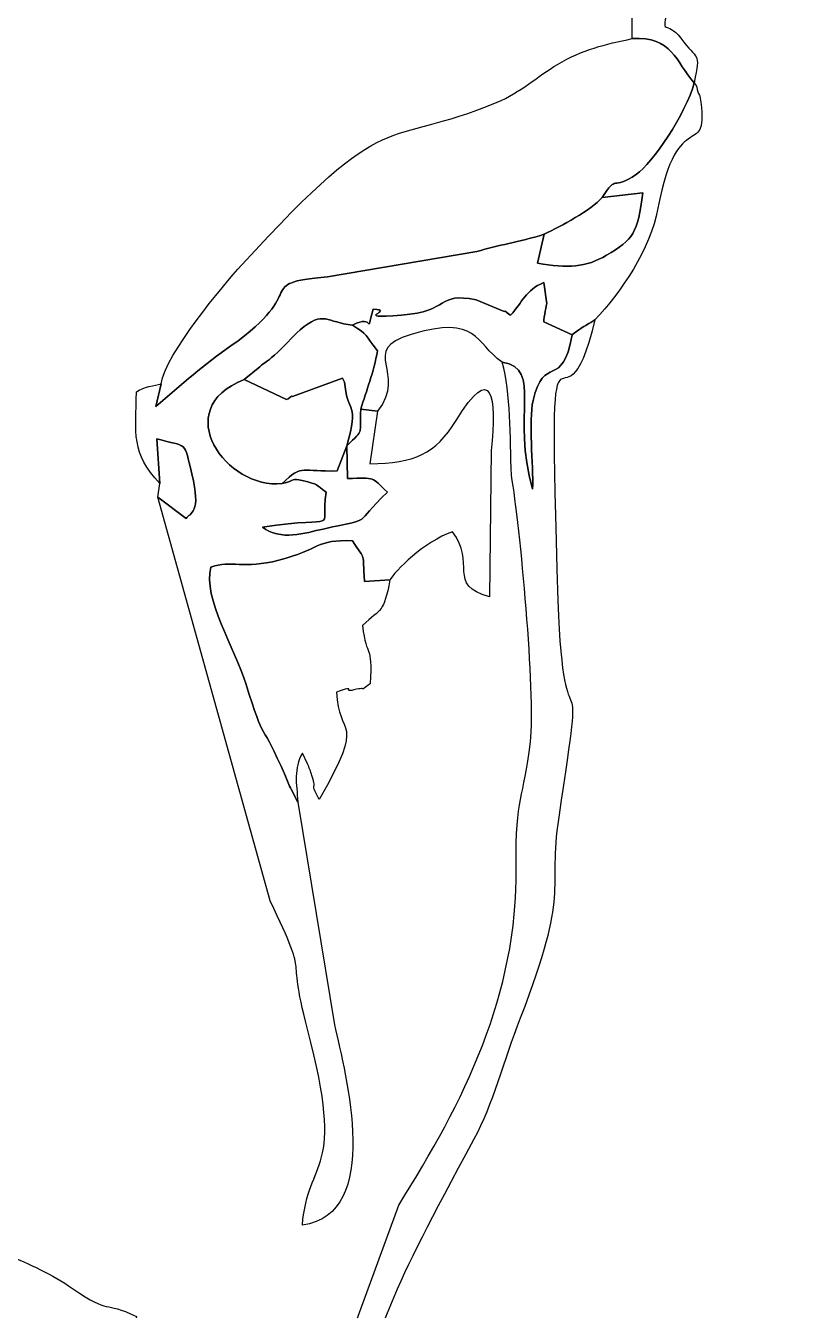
# Model space of a CAD drawing. Header units: millimetres. Extents: x -96.4 to -32.6, y 54.4 to 144.6.
# Drawn here: x -46.85 to -35, y 86.07 to 105.37 of the extents above; entities that cross this region are included whole.
import ezdxf

# ---------------------------------------------------------------- set-up
doc = ezdxf.new("R2010")
doc.units = ezdxf.units.MM
doc.header["$MEASUREMENT"] = 0
doc.layers.add('layer 1', color=7, linetype='Continuous')

msp = doc.modelspace()

# ---------------------------------------------------------------- linework, layer by layer
at = {"layer": 'layer 1', "color": 253}
for points, knots in [([(-39.5326, 116.4737), (-39.1927, 114.7849), (-38.6246, 112.9709), (-38.3722, 111.1067), (-38.3722, 111.1067), (-37.9758, 108.1794), (-37.7051, 108.8692), (-37.7415, 105.1718), (-37.7415, 105.1718), (-37.1375, 105.2119), (-37.0886, 104.8217), (-36.8094, 104.5094), (-36.8094, 104.5094), (-36.7093, 104.9928), (-36.7605, 104.8369), (-37.0095, 105.1766), (-37.0095, 105.1766), (-37.2301, 105.4776), (-37.3238, 105.1677), (-37.193, 105.6474), (-37.193, 105.6474), (-37.721, 105.7469), (-37.4064, 105.5199), (-37.6919, 105.8618), (-37.6919, 105.8618), (-37.309, 106.9199), (-37.4951, 105.8814), (-37.0194, 106.4863), (-37.0194, 106.4863), (-37.0194, 106.4863), (-37.3256, 106.3037), (-37.3256, 106.3037), (-37.3256, 106.3037), (-37.267, 107.2637), (-37.6889, 108.9989), (-37.5539, 109.4789), (-37.5539, 109.4789), (-37.1519, 109.2267), (-37.5102, 109.5272), (-37.2831, 109.156), (-37.2831, 109.156), (-37.0271, 108.7376), (-37.2726, 108.8552), (-36.9287, 108.7038), (-36.9287, 108.7038), (-36.9349, 109.2159), (-37.0831, 109.4447), (-36.8516, 109.9013), (-36.8516, 109.9013), (-36.6271, 110.3442), (-36.7277, 109.7219), (-36.4182, 110.9028), (-36.4182, 110.9028), (-37.7817, 110.7613), (-37.3969, 110.5371), (-38.0676, 110.4095), (-38.0676, 110.4095), (-38.2934, 110.9038), (-38.2416, 110.9972), (-38.1222, 111.5535), (-38.1222, 111.5535), (-38.0876, 111.2136), (-37.9443, 111.1373), (-37.7865, 110.9832), (-37.7865, 110.9832), (-37.7865, 110.9832), (-37.4658, 111.335), (-37.4658, 111.335), (-37.4658, 111.335), (-37.4658, 111.335), (-37.8019, 111.275), (-37.8019, 111.275), (-37.8019, 111.275), (-37.8183, 111.3065), (-37.8621, 111.3044), (-37.8937, 111.3154), (-37.8937, 111.3154), (-37.972, 111.8703), (-38.1861, 112.3286), (-38.1289, 112.7402), (-38.1289, 112.7402), (-38.5864, 112.6749), (-38.5142, 112.4728), (-38.6444, 112.957), (-38.6444, 112.957), (-38.8397, 113.6829), (-38.3812, 113.4939), (-38.3401, 113.5235), (-38.3401, 113.5235), (-38.3401, 113.5235), (-38.9631, 116.4903), (-38.9631, 116.4903), (-38.9631, 116.4903), (-38.4852, 116.3983), (-38.8383, 116.4882), (-38.5886, 116.3426), (-38.5886, 116.3426), (-38.5886, 116.3426), (-38.2631, 116.0903), (-38.2631, 116.0903), (-38.2631, 116.0903), (-38.0516, 116.1843), (-38.416, 116.2537), (-37.9426, 116.1158), (-37.9426, 116.1158), (-37.9165, 116.067), (-37.8535, 115.9313), (-37.8173, 115.8911), (-37.8173, 115.8911), (-37.5941, 115.6431), (-37.7986, 115.7957), (-37.4471, 115.6156), (-37.4471, 115.6156), (-37.387, 116.1415), (-37.5612, 115.8005), (-37.3174, 116.0578), (-37.3174, 116.0578), (-36.2365, 115.3942), (-36.1088, 113.9884), (-37.2592, 113.455), (-37.2592, 113.455), (-37.2592, 113.455), (-37.1944, 114.9833), (-37.1944, 114.9833), (-37.1944, 114.9833), (-37.2391, 115.2345), (-37.2217, 115.1529), (-37.3521, 115.2725), (-37.3521, 115.2725), (-37.3786, 114.8488), (-37.4572, 114.4234), (-37.4311, 113.9835), (-37.4311, 113.9835), (-37.3879, 113.2561), (-37.1859, 113.4574), (-37.3168, 113.0413), (-37.3168, 113.0413), (-37.3168, 113.0413), (-36.6922, 113.3658), (-36.6922, 113.3658), (-36.6922, 113.3658), (-36.5062, 113.2386), (-36.5258, 113.6885), (-36.5547, 112.9898), (-36.5547, 112.9898), (-36.0068, 113.5083), (-36.2819, 113.4878), (-36.1208, 114.2222), (-36.1208, 114.2222), (-36.1063, 114.2882), (-35.9922, 114.7236), (-35.9446, 114.813), (-35.9446, 114.813), (-35.7239, 115.2273), (-35.5953, 115.011), (-35.5601, 115.1032), (-35.5601, 115.1032), (-35.542, 115.1505), (-35.481, 115.1221), (-35.4424, 115.1142), (-35.4424, 115.1142), (-35.2778, 114.5285), (-35.3071, 115.0007), (-35.4791, 114.4191), (-35.4791, 114.4191), (-35.0045, 115.0164), (-35.397, 115.1037), (-35.5764, 115.578), (-35.5764, 115.578), (-35.7617, 116.0681), (-35.618, 116.36), (-35.9436, 116.8384), (-35.9436, 116.8384), (-36.2106, 117.2307), (-36.744, 117.434), (-36.5825, 116.8677), (-36.5825, 116.8677), (-36.4441, 116.3825), (-36.1655, 116.4359), (-36.1677, 115.5957), (-36.1677, 115.5957), (-37.0066, 116.3374), (-36.5271, 116.5726), (-37.7458, 116.4238), (-37.7458, 116.4238), (-38.4591, 116.3367), (-38.651, 116.9791), (-39.2746, 117.3399), (-39.2746, 117.3399), (-39.0863, 116.9884), (-38.9891, 117.1453), (-39.1388, 116.751), (-39.1388, 116.751), (-39.3327, 116.2399), (-39.0672, 116.5732), (-39.5326, 116.4737)], [0, 0, 0, 0, 0.02, 0.02, 0.02, 0.02, 0.04, 0.04, 0.04, 0.04, 0.06, 0.06, 0.06, 0.06, 0.08, 0.08, 0.08, 0.08, 0.1, 0.1, 0.1, 0.1, 0.12, 0.12, 0.12, 0.12, 0.14, 0.14, 0.14, 0.14, 0.16, 0.16, 0.16, 0.16, 0.18, 0.18, 0.18, 0.18, 0.2, 0.2, 0.2, 0.2, 0.22, 0.22, 0.22, 0.22, 0.24, 0.24, 0.24, 0.24, 0.26, 0.26, 0.26, 0.26, 0.28, 0.28, 0.28, 0.28, 0.3, 0.3, 0.3, 0.3, 0.32, 0.32, 0.32, 0.32, 0.34, 0.34, 0.34, 0.34, 0.36, 0.36, 0.36, 0.36, 0.38, 0.38, 0.38, 0.38, 0.4, 0.4, 0.4, 0.4, 0.42, 0.42, 0.42, 0.42, 0.44, 0.44, 0.44, 0.44, 0.46, 0.46, 0.46, 0.46, 0.48, 0.48, 0.48, 0.48, 0.5, 0.5, 0.5, 0.5, 0.52, 0.52, 0.52, 0.52, 0.54, 0.54, 0.54, 0.54, 0.56, 0.56, 0.56, 0.56, 0.58, 0.58, 0.58, 0.58, 0.6, 0.6, 0.6, 0.6, 0.62, 0.62, 0.62, 0.62, 0.64, 0.64, 0.64, 0.64, 0.66, 0.66, 0.66, 0.66, 0.68, 0.68, 0.68, 0.68, 0.7, 0.7, 0.7, 0.7, 0.72, 0.72, 0.72, 0.72, 0.74, 0.74, 0.74, 0.74, 0.76, 0.76, 0.76, 0.76, 0.78, 0.78, 0.78, 0.78, 0.8, 0.8, 0.8, 0.8, 0.82, 0.82, 0.82, 0.82, 0.84, 0.84, 0.84, 0.84, 0.86, 0.86, 0.86, 0.86, 0.88, 0.88, 0.88, 0.88, 0.9, 0.9, 0.9, 0.9, 0.92, 0.92, 0.92, 0.92, 0.94, 0.94, 0.94, 0.94, 0.96, 0.96, 0.96, 0.96, 1, 1, 1, 1]), ([(-38.6426, 100.7253), (-38.7871, 99.8835), (-39.0731, 100.4483), (-39.231, 99.7363), (-39.231, 99.7363), (-39.3005, 99.423), (-39.2254, 98.7762), (-39.2372, 98.4069), (-39.2372, 98.4069), (-39.5653, 99.5212), (-39.0779, 100.2045), (-39.6947, 100.313), (-39.6947, 100.313), (-39.5595, 99.8421), (-39.5798, 99.2019), (-39.5543, 98.6099), (-39.5543, 98.6099), (-39.4279, 97.8718), (-39.1889, 95.345), (-39.2713, 94.6092), (-39.2713, 94.6092), (-39.3701, 93.7267), (-39.4991, 93.8135), (-39.4849, 92.7355), (-39.4849, 92.7355), (-39.4593, 90.7958), (-40.2751, 89.2091), (-41.246, 87.6552), (-41.246, 87.6552), (-41.246, 87.6552), (-43.0215, 82.8199), (-43.0215, 82.8199), (-43.0215, 82.8199), (-43.1667, 82.222), (-43.2717, 81.6748), (-43.4988, 81.0131), (-43.4988, 81.0131), (-43.9274, 79.7642), (-44.0398, 79.6724), (-44.5369, 78.6909), (-44.5369, 78.6909), (-45.9611, 75.8792), (-45.3392, 76.4354), (-45.5721, 75.2512), (-45.5721, 75.2512), (-45.5721, 75.2512), (-46.6293, 70.9739), (-46.6293, 70.9739), (-46.6293, 70.9739), (-46.6391, 70.9434), (-46.7069, 70.7909), (-46.7229, 70.7524), (-46.7229, 70.7524), (-46.7229, 70.7524), (-46.4992, 70.772), (-46.4992, 70.772), (-46.4992, 70.772), (-46.4992, 70.772), (-46.6949, 70.238), (-46.6949, 70.238), (-46.6949, 70.238), (-46.0288, 70.6405), (-46.1259, 71.1717), (-45.8394, 72.0319), (-45.8394, 72.0319), (-45.1105, 74.221), (-45.3499, 74.642), (-45.0561, 76.214), (-45.0561, 76.214), (-44.7551, 77.8237), (-43.2412, 79.8554), (-42.8444, 81.5161), (-42.8444, 81.5161), (-42.6593, 82.2905), (-42.565, 82.7979), (-42.3262, 83.4846), (-42.3262, 83.4846), (-41.3809, 86.2023), (-41.4656, 86.1553), (-40.1184, 88.6462), (-40.1184, 88.6462), (-39.8383, 89.1639), (-39.6767, 89.8137), (-39.4251, 90.4606), (-39.4251, 90.4606), (-38.6606, 92.4262), (-39.0193, 92.321), (-38.8451, 93.4793), (-38.8451, 93.4793), (-38.4136, 96.3485), (-38.7713, 94.1582), (-38.856, 96.7322), (-38.856, 96.7322), (-39.0307, 102.0478), (-38.8107, 98.8097), (-38.301, 100.9471), (-38.301, 100.9471), (-38.3388, 100.9232), (-38.3875, 100.8967), (-38.4161, 100.8788), (-38.4161, 100.8788), (-38.4408, 100.8633), (-38.4905, 100.8332), (-38.5142, 100.8181), (-38.5142, 100.8181), (-38.54, 100.8019), (-38.6112, 100.7526), (-38.6426, 100.7253)], [0, 0, 0, 0, 0.0357143, 0.0357143, 0.0357143, 0.0357143, 0.0714286, 0.0714286, 0.0714286, 0.0714286, 0.1071429, 0.1071429, 0.1071429, 0.1071429, 0.1428571, 0.1428571, 0.1428571, 0.1428571, 0.1785714, 0.1785714, 0.1785714, 0.1785714, 0.2142857, 0.2142857, 0.2142857, 0.2142857, 0.25, 0.25, 0.25, 0.25, 0.2857143, 0.2857143, 0.2857143, 0.2857143, 0.3214286, 0.3214286, 0.3214286, 0.3214286, 0.3571429, 0.3571429, 0.3571429, 0.3571429, 0.3928571, 0.3928571, 0.3928571, 0.3928571, 0.4285714, 0.4285714, 0.4285714, 0.4285714, 0.4642857, 0.4642857, 0.4642857, 0.4642857, 0.5, 0.5, 0.5, 0.5, 0.5357143, 0.5357143, 0.5357143, 0.5357143, 0.5714286, 0.5714286, 0.5714286, 0.5714286, 0.6071429, 0.6071429, 0.6071429, 0.6071429, 0.6428571, 0.6428571, 0.6428571, 0.6428571, 0.6785714, 0.6785714, 0.6785714, 0.6785714, 0.7142857, 0.7142857, 0.7142857, 0.7142857, 0.75, 0.75, 0.75, 0.75, 0.7857143, 0.7857143, 0.7857143, 0.7857143, 0.8214286, 0.8214286, 0.8214286, 0.8214286, 0.8571429, 0.8571429, 0.8571429, 0.8571429, 0.8928571, 0.8928571, 0.8928571, 0.8928571, 0.9285714, 0.9285714, 0.9285714, 0.9285714, 1, 1, 1, 1])]:
    msp.add_open_spline(points, degree=3, knots=knots, dxfattribs=at)
at = {"layer": 'layer 1'}
for points, knots in [([(-44.8205, 99.9877), (-44.8205, 99.9877), (-44.9006, 99.6456), (-44.9006, 99.6456), (-44.9006, 99.6456), (-44.5196, 99.9719), (-44.1548, 100.2894), (-43.7715, 100.5577), (-43.7715, 100.5577), (-42.5597, 101.4061), (-43.4589, 101.4861), (-42.3192, 101.596), (-42.3192, 101.596), (-42.3192, 101.596), (-40.0729, 101.9734), (-40.0729, 101.9734), (-40.0729, 101.9734), (-39.7518, 102.0754), (-39.4514, 102.1093), (-39.0626, 102.2349), (-39.0626, 102.2349), (-38.8129, 102.3573), (-38.3586, 102.5907), (-38.192, 102.7861), (-38.192, 102.7861), (-37.9653, 103.144), (-38.0526, 102.879), (-37.6782, 103.1347), (-37.6782, 103.1347), (-37.4435, 103.2952), (-36.9295, 104.0424), (-36.8094, 104.5094), (-36.8094, 104.5094), (-37.0886, 104.8217), (-37.1375, 105.2119), (-37.7415, 105.1718), (-37.7415, 105.1718), (-38.1508, 105.0843), (-38.4817, 105.0112), (-38.8624, 104.7848), (-38.8624, 104.7848), (-39.1623, 104.6065), (-39.4259, 104.3603), (-39.7715, 104.2165), (-39.7715, 104.2165), (-41.5067, 103.4946), (-41.3435, 104.2479), (-43.6073, 101.7725), (-43.6073, 101.7725), (-43.8848, 101.469), (-44.7515, 100.4345), (-44.8205, 99.9877)], [0, 0, 0, 0, 0.0714286, 0.0714286, 0.0714286, 0.0714286, 0.1428571, 0.1428571, 0.1428571, 0.1428571, 0.2142857, 0.2142857, 0.2142857, 0.2142857, 0.2857143, 0.2857143, 0.2857143, 0.2857143, 0.3571429, 0.3571429, 0.3571429, 0.3571429, 0.4285714, 0.4285714, 0.4285714, 0.4285714, 0.5, 0.5, 0.5, 0.5, 0.5714286, 0.5714286, 0.5714286, 0.5714286, 0.6428571, 0.6428571, 0.6428571, 0.6428571, 0.7142857, 0.7142857, 0.7142857, 0.7142857, 0.7857143, 0.7857143, 0.7857143, 0.7857143, 0.8571429, 0.8571429, 0.8571429, 0.8571429, 1, 1, 1, 1]), ([(-42.9998, 98.4906), (-42.6893, 98.7973), (-42.7017, 98.6578), (-42.173, 98.6808), (-42.173, 98.6808), (-42.173, 98.6808), (-42.0307, 99.0566), (-42.0307, 99.0566), (-42.0307, 99.0566), (-41.8398, 99.7115), (-42.0216, 99.5525), (-42.0594, 99.9792), (-42.0594, 99.9792), (-42.0638, 100.0287), (-42.0825, 100.042), (-42.0933, 100.0736), (-42.0933, 100.0736), (-42.0933, 100.0736), (-42.8426, 99.7962), (-42.8426, 99.7962), (-42.8426, 99.7962), (-42.8609, 99.8251), (-42.9081, 99.7511), (-42.9346, 99.7529), (-42.9346, 99.7529), (-42.9346, 99.7529), (-43.571, 100.0512), (-43.571, 100.0512), (-43.571, 100.0512), (-44.7102, 99.6088), (-43.8332, 98.3959), (-42.9998, 98.4906)], [0, 0, 0, 0, 0.1111111, 0.1111111, 0.1111111, 0.1111111, 0.2222222, 0.2222222, 0.2222222, 0.2222222, 0.3333333, 0.3333333, 0.3333333, 0.3333333, 0.4444444, 0.4444444, 0.4444444, 0.4444444, 0.5555556, 0.5555556, 0.5555556, 0.5555556, 0.6666667, 0.6666667, 0.6666667, 0.6666667, 0.7777778, 0.7777778, 0.7777778, 0.7777778, 1, 1, 1, 1]), ([(-44.8405, 98.4894), (-44.8405, 98.4894), (-44.8688, 98.2837), (-44.8688, 98.2837), (-44.8688, 98.2837), (-44.8688, 98.2837), (-44.4448, 97.966), (-44.4448, 97.966), (-44.4448, 97.966), (-44.3804, 98.0503), (-44.2117, 98.0412), (-44.3571, 98.6382), (-44.3571, 98.6382), (-44.4791, 99.1387), (-44.4139, 99.0322), (-44.8851, 99.1627), (-44.8851, 99.1627), (-44.8851, 99.1627), (-44.8405, 98.4894), (-44.8405, 98.4894)], [0, 0, 0, 0, 0.1666667, 0.1666667, 0.1666667, 0.1666667, 0.3333333, 0.3333333, 0.3333333, 0.3333333, 0.5, 0.5, 0.5, 0.5, 0.6666667, 0.6666667, 0.6666667, 0.6666667, 1, 1, 1, 1])]:
    msp.add_open_spline(points, degree=3, knots=knots, dxfattribs=at)
at = {"layer": 'layer 1', "color": 8}
for points, knots in [([(-38.192, 102.7861), (-38.192, 102.7861), (-37.5836, 102.8575), (-37.5836, 102.8575), (-37.5836, 102.8575), (-37.6537, 102.2437), (-37.7293, 102.1571), (-38.1269, 101.9186), (-38.1269, 101.9186), (-38.433, 101.7349), (-38.7143, 101.7187), (-39.1627, 101.8012), (-39.1627, 101.8012), (-39.1627, 101.8012), (-39.0626, 102.2349), (-39.0626, 102.2349), (-39.0626, 102.2349), (-39.4514, 102.1093), (-39.7518, 102.0754), (-40.0729, 101.9734), (-40.0729, 101.9734), (-40.0729, 101.9734), (-42.3192, 101.596), (-42.3192, 101.596), (-42.3192, 101.596), (-43.4589, 101.4861), (-42.5597, 101.4061), (-43.7715, 100.5577), (-43.7715, 100.5577), (-44.1548, 100.2894), (-44.5196, 99.9719), (-44.9006, 99.6456), (-44.9006, 99.6456), (-44.9006, 99.6456), (-44.8205, 99.9877), (-44.8205, 99.9877), (-44.8205, 99.9877), (-44.9058, 99.9596), (-45.0974, 99.9432), (-45.1887, 99.8669), (-45.1887, 99.8669), (-45.2055, 99.2379), (-45.2668, 98.9501), (-44.8405, 98.4894), (-44.8405, 98.4894), (-44.8405, 98.4894), (-44.8851, 99.1627), (-44.8851, 99.1627), (-44.8851, 99.1627), (-44.4139, 99.0322), (-44.4791, 99.1387), (-44.3571, 98.6382), (-44.3571, 98.6382), (-44.2117, 98.0412), (-44.3804, 98.0503), (-44.4448, 97.966), (-44.4448, 97.966), (-44.4448, 97.966), (-44.8688, 98.2837), (-44.8688, 98.2837), (-44.8688, 98.2837), (-44.8688, 98.2837), (-43.1822, 92.2229), (-43.1822, 92.2229), (-43.1822, 92.2229), (-42.554, 90.9136), (-42.9656, 91.6088), (-42.6191, 90.2982), (-42.6191, 90.2982), (-42.0312, 88.0743), (-42.6189, 88.3795), (-42.696, 87.3538), (-42.696, 87.3538), (-41.4893, 87.5129), (-42.0454, 89.6099), (-42.2135, 90.3631), (-42.2135, 90.3631), (-42.2135, 90.3631), (-42.7643, 93.7055), (-42.7643, 93.7055), (-42.7643, 93.7055), (-42.7643, 93.7055), (-42.8664, 93.8995), (-42.8664, 93.8995), (-42.8664, 93.8995), (-42.8801, 93.929), (-42.8973, 93.9649), (-42.9118, 93.9974), (-42.9118, 93.9974), (-42.926, 94.0291), (-42.9381, 94.0626), (-42.9521, 94.0951), (-42.9521, 94.0951), (-43.3273, 94.9692), (-43.2546, 94.537), (-43.5462, 95.486), (-43.5462, 95.486), (-43.7092, 96.0164), (-44.1987, 96.7667), (-44.0703, 97.2345), (-44.0703, 97.2345), (-43.7658, 97.3458), (-43.5853, 97.2009), (-43.049, 97.3389), (-43.049, 97.3389), (-42.4411, 97.4954), (-42.4888, 97.6551), (-41.9439, 97.631), (-41.9439, 97.631), (-41.732, 97.3046), (-41.7989, 97.4906), (-41.7629, 97.0211), (-41.7629, 97.0211), (-41.7629, 97.0211), (-41.3825, 97.0421), (-41.3825, 97.0421), (-41.3825, 97.0421), (-41.313, 97.173), (-40.8582, 97.6206), (-40.4434, 97.766), (-40.4434, 97.766), (-40.0723, 97.298), (-40.5375, 96.9657), (-39.8844, 96.7877), (-39.8844, 96.7877), (-39.8844, 96.7877), (-39.8589, 98.9851), (-39.8589, 98.9851), (-39.8589, 98.9851), (-39.7793, 99.8006), (-39.8413, 100.3278), (-40.3852, 99.4384), (-40.3852, 99.4384), (-40.6973, 98.928), (-41.0168, 98.7965), (-41.6814, 98.7856), (-41.6814, 98.7856), (-41.6814, 98.7856), (-41.5658, 99.5748), (-41.5658, 99.5748), (-41.5658, 99.5748), (-41.5658, 99.5748), (-41.8183, 99.609), (-41.8183, 99.609), (-41.8183, 99.609), (-41.8482, 99.1917), (-41.7494, 99.3313), (-42.0307, 99.0566), (-42.0307, 99.0566), (-42.0307, 99.0566), (-42.0192, 98.5668), (-42.0192, 98.5668), (-42.0192, 98.5668), (-41.5775, 98.5717), (-41.6769, 98.6013), (-41.4176, 98.3593), (-41.4176, 98.3593), (-41.9686, 97.8416), (-41.5778, 97.9888), (-42.3829, 97.8074), (-42.3829, 97.8074), (-42.6485, 97.7475), (-43.0347, 97.6218), (-43.2965, 97.8361), (-43.2965, 97.8361), (-42.0771, 98.021), (-42.4416, 97.7212), (-42.3393, 98.3593), (-42.3393, 98.3593), (-42.5066, 98.4857), (-42.4367, 98.4681), (-42.6994, 98.5356), (-42.6994, 98.5356), (-42.8622, 98.5774), (-42.7969, 98.5339), (-42.9998, 98.4906), (-42.9998, 98.4906), (-43.8332, 98.3959), (-44.7102, 99.6088), (-43.571, 100.0512), (-43.571, 100.0512), (-43.571, 100.0512), (-43.3381, 100.245), (-43.3381, 100.245), (-43.3381, 100.245), (-43.2511, 100.3152), (-43.2432, 100.3092), (-43.1179, 100.4171), (-43.1179, 100.4171), (-42.9611, 100.552), (-42.8621, 100.6832), (-42.7306, 100.7975), (-42.7306, 100.7975), (-42.3805, 101.102), (-42.3309, 100.9078), (-41.9433, 100.8681), (-41.9433, 100.8681), (-41.5974, 101.0626), (-41.755, 100.6636), (-41.6335, 101.1102), (-41.6335, 101.1102), (-41.2728, 101.0911), (-41.995, 100.9602), (-41.2083, 101.0186), (-41.2083, 101.0186), (-40.4713, 101.0734), (-40.6814, 101.3695), (-40.0863, 101.2494), (-40.0863, 101.2494), (-40.0863, 101.2494), (-39.6668, 101.0719), (-39.6668, 101.0719), (-39.6668, 101.0719), (-39.6478, 101.1007), (-39.6029, 101.0318), (-39.5681, 101.0178), (-39.5681, 101.0178), (-39.3835, 101.2253), (-39.3463, 101.389), (-39.068, 101.5098), (-39.068, 101.5098), (-39.068, 101.5098), (-39.0259, 101.1896), (-39.0259, 101.1896), (-39.0259, 101.1896), (-39.0259, 101.1894), (-39.0697, 100.9826), (-39.0675, 100.9195), (-39.0675, 100.9195), (-39.0675, 100.9195), (-38.6426, 100.7253), (-38.6426, 100.7253), (-38.6426, 100.7253), (-38.6112, 100.7526), (-38.54, 100.8019), (-38.5142, 100.8181), (-38.5142, 100.8181), (-38.4905, 100.8332), (-38.4408, 100.8633), (-38.4161, 100.8788), (-38.4161, 100.8788), (-38.3875, 100.8967), (-38.3388, 100.9232), (-38.301, 100.9471), (-38.301, 100.9471), (-37.91, 101.3657), (-37.4673, 102.0001), (-37.354, 102.6252), (-37.354, 102.6252), (-37.0633, 104.2291), (-36.5627, 103.282), (-36.7239, 104.3058), (-36.7239, 104.3058), (-36.7279, 104.3313), (-36.7588, 104.3531), (-36.763, 104.408), (-36.763, 104.408), (-36.7673, 104.464), (-36.788, 104.479), (-36.8094, 104.5094), (-36.8094, 104.5094), (-36.9295, 104.0424), (-37.4435, 103.2952), (-37.6782, 103.1347), (-37.6782, 103.1347), (-38.0526, 102.879), (-37.9653, 103.144), (-38.192, 102.7861)], [0, 0, 0, 0, 0.0147059, 0.0147059, 0.0147059, 0.0147059, 0.0294118, 0.0294118, 0.0294118, 0.0294118, 0.0441176, 0.0441176, 0.0441176, 0.0441176, 0.0588235, 0.0588235, 0.0588235, 0.0588235, 0.0735294, 0.0735294, 0.0735294, 0.0735294, 0.0882353, 0.0882353, 0.0882353, 0.0882353, 0.1029412, 0.1029412, 0.1029412, 0.1029412, 0.1176471, 0.1176471, 0.1176471, 0.1176471, 0.1323529, 0.1323529, 0.1323529, 0.1323529, 0.1470588, 0.1470588, 0.1470588, 0.1470588, 0.1617647, 0.1617647, 0.1617647, 0.1617647, 0.1764706, 0.1764706, 0.1764706, 0.1764706, 0.1911765, 0.1911765, 0.1911765, 0.1911765, 0.2058824, 0.2058824, 0.2058824, 0.2058824, 0.2205882, 0.2205882, 0.2205882, 0.2205882, 0.2352941, 0.2352941, 0.2352941, 0.2352941, 0.25, 0.25, 0.25, 0.25, 0.2647059, 0.2647059, 0.2647059, 0.2647059, 0.2794118, 0.2794118, 0.2794118, 0.2794118, 0.2941176, 0.2941176, 0.2941176, 0.2941176, 0.3088235, 0.3088235, 0.3088235, 0.3088235, 0.3235294, 0.3235294, 0.3235294, 0.3235294, 0.3382353, 0.3382353, 0.3382353, 0.3382353, 0.3529412, 0.3529412, 0.3529412, 0.3529412, 0.3676471, 0.3676471, 0.3676471, 0.3676471, 0.3823529, 0.3823529, 0.3823529, 0.3823529, 0.3970588, 0.3970588, 0.3970588, 0.3970588, 0.4117647, 0.4117647, 0.4117647, 0.4117647, 0.4264706, 0.4264706, 0.4264706, 0.4264706, 0.4411765, 0.4411765, 0.4411765, 0.4411765, 0.4558824, 0.4558824, 0.4558824, 0.4558824, 0.4705882, 0.4705882, 0.4705882, 0.4705882, 0.4852941, 0.4852941, 0.4852941, 0.4852941, 0.5, 0.5, 0.5, 0.5, 0.5147059, 0.5147059, 0.5147059, 0.5147059, 0.5294118, 0.5294118, 0.5294118, 0.5294118, 0.5441176, 0.5441176, 0.5441176, 0.5441176, 0.5588235, 0.5588235, 0.5588235, 0.5588235, 0.5735294, 0.5735294, 0.5735294, 0.5735294, 0.5882353, 0.5882353, 0.5882353, 0.5882353, 0.6029412, 0.6029412, 0.6029412, 0.6029412, 0.6176471, 0.6176471, 0.6176471, 0.6176471, 0.6323529, 0.6323529, 0.6323529, 0.6323529, 0.6470588, 0.6470588, 0.6470588, 0.6470588, 0.6617647, 0.6617647, 0.6617647, 0.6617647, 0.6764706, 0.6764706, 0.6764706, 0.6764706, 0.6911765, 0.6911765, 0.6911765, 0.6911765, 0.7058824, 0.7058824, 0.7058824, 0.7058824, 0.7205882, 0.7205882, 0.7205882, 0.7205882, 0.7352941, 0.7352941, 0.7352941, 0.7352941, 0.75, 0.75, 0.75, 0.75, 0.7647059, 0.7647059, 0.7647059, 0.7647059, 0.7794118, 0.7794118, 0.7794118, 0.7794118, 0.7941176, 0.7941176, 0.7941176, 0.7941176, 0.8088235, 0.8088235, 0.8088235, 0.8088235, 0.8235294, 0.8235294, 0.8235294, 0.8235294, 0.8382353, 0.8382353, 0.8382353, 0.8382353, 0.8529412, 0.8529412, 0.8529412, 0.8529412, 0.8676471, 0.8676471, 0.8676471, 0.8676471, 0.8823529, 0.8823529, 0.8823529, 0.8823529, 0.8970588, 0.8970588, 0.8970588, 0.8970588, 0.9117647, 0.9117647, 0.9117647, 0.9117647, 0.9264706, 0.9264706, 0.9264706, 0.9264706, 0.9411765, 0.9411765, 0.9411765, 0.9411765, 0.9558824, 0.9558824, 0.9558824, 0.9558824, 0.9705882, 0.9705882, 0.9705882, 0.9705882, 1, 1, 1, 1]), ([(-47.6664, 86.5654), (-47.5864, 86.2583), (-47.5213, 86.036), (-47.3714, 85.8045), (-47.3714, 85.8045), (-47.177, 85.5043), (-47.1539, 85.6757), (-47.0405, 85.2468), (-47.0405, 85.2468), (-47.0405, 85.2468), (-46.598, 85.2118), (-46.598, 85.2118), (-46.598, 85.2118), (-46.598, 85.2118), (-46.5124, 85.9435), (-46.5124, 85.9435), (-46.5124, 85.9435), (-46.2545, 85.9208), (-46.309, 85.91), (-46.1904, 85.8707), (-46.1904, 85.8707), (-46.1577, 85.8598), (-46.123, 85.8449), (-46.087, 85.8325), (-46.087, 85.8325), (-46.0476, 85.8188), (-46.0127, 85.8031), (-45.9744, 85.7895), (-45.9744, 85.7895), (-45.9744, 85.7895), (-45.7215, 85.6985), (-45.7215, 85.6985), (-45.7215, 85.6985), (-44.8461, 85.7091), (-45.2995, 85.6246), (-45.1869, 85.9801), (-45.1869, 85.9801), (-45.7101, 86.235), (-45.5573, 85.9919), (-46.1505, 86.403), (-46.1505, 86.403), (-46.4585, 86.6164), (-46.8048, 86.772), (-47.1216, 86.905), (-47.1216, 86.905), (-47.1216, 86.905), (-46.9855, 86.4083), (-46.9855, 86.4083), (-46.9855, 86.4083), (-47.3272, 86.4536), (-47.4241, 86.4756), (-47.6664, 86.5654)], [0, 0, 0, 0, 0.0714286, 0.0714286, 0.0714286, 0.0714286, 0.1428571, 0.1428571, 0.1428571, 0.1428571, 0.2142857, 0.2142857, 0.2142857, 0.2142857, 0.2857143, 0.2857143, 0.2857143, 0.2857143, 0.3571429, 0.3571429, 0.3571429, 0.3571429, 0.4285714, 0.4285714, 0.4285714, 0.4285714, 0.5, 0.5, 0.5, 0.5, 0.5714286, 0.5714286, 0.5714286, 0.5714286, 0.6428571, 0.6428571, 0.6428571, 0.6428571, 0.7142857, 0.7142857, 0.7142857, 0.7142857, 0.7857143, 0.7857143, 0.7857143, 0.7857143, 0.8571429, 0.8571429, 0.8571429, 0.8571429, 1, 1, 1, 1])]:
    msp.add_open_spline(points, degree=3, knots=knots, dxfattribs=at)
at = {"layer": 'layer 1', "color": 254}
for points, knots in [([(-39.0626, 102.2349), (-39.0626, 102.2349), (-39.1627, 101.8012), (-39.1627, 101.8012), (-39.1627, 101.8012), (-38.7143, 101.7187), (-38.433, 101.7349), (-38.1269, 101.9186), (-38.1269, 101.9186), (-37.7293, 102.1571), (-37.6537, 102.2437), (-37.5836, 102.8575), (-37.5836, 102.8575), (-37.5836, 102.8575), (-38.192, 102.7861), (-38.192, 102.7861), (-38.192, 102.7861), (-38.3586, 102.5907), (-38.8129, 102.3573), (-39.0626, 102.2349)], [0, 0, 0, 0, 0.1666667, 0.1666667, 0.1666667, 0.1666667, 0.3333333, 0.3333333, 0.3333333, 0.3333333, 0.5, 0.5, 0.5, 0.5, 0.6666667, 0.6666667, 0.6666667, 0.6666667, 1, 1, 1, 1]), ([(-42.7643, 93.7055), (-42.7848, 93.9936), (-42.8323, 94.206), (-42.6942, 94.4429), (-42.6942, 94.4429), (-42.6942, 94.4429), (-42.6183, 94.2805), (-42.6183, 94.2805), (-42.6183, 94.2805), (-42.6096, 94.2585), (-42.5935, 94.2196), (-42.5844, 94.195), (-42.5844, 94.195), (-42.575, 94.1697), (-42.5631, 94.1313), (-42.5542, 94.1057), (-42.5542, 94.1057), (-42.462, 93.8412), (-42.6063, 94.0424), (-42.4441, 93.7475), (-42.4441, 93.7475), (-41.7169, 95.004), (-42.1698, 94.6702), (-42.1836, 95.3582), (-42.1836, 95.3582), (-41.8541, 95.4738), (-42.108, 95.3457), (-41.9219, 95.391), (-41.9219, 95.391), (-41.6789, 95.4502), (-41.8811, 95.3435), (-41.6761, 95.4833), (-41.6761, 95.4833), (-41.6431, 96.1101), (-41.7299, 95.8346), (-41.7952, 96.3586), (-41.7952, 96.3586), (-41.5051, 96.6243), (-41.4759, 96.5409), (-41.3825, 97.0421), (-41.3825, 97.0421), (-41.3825, 97.0421), (-41.7629, 97.0211), (-41.7629, 97.0211), (-41.7629, 97.0211), (-41.7989, 97.4906), (-41.732, 97.3046), (-41.9439, 97.631), (-41.9439, 97.631), (-42.4888, 97.6551), (-42.4411, 97.4954), (-43.049, 97.3389), (-43.049, 97.3389), (-43.5853, 97.2009), (-43.7658, 97.3458), (-44.0703, 97.2345), (-44.0703, 97.2345), (-44.1987, 96.7667), (-43.7092, 96.0164), (-43.5462, 95.486), (-43.5462, 95.486), (-43.2546, 94.537), (-43.3273, 94.9692), (-42.9521, 94.0951), (-42.9521, 94.0951), (-42.9381, 94.0626), (-42.926, 94.0291), (-42.9118, 93.9974), (-42.9118, 93.9974), (-42.8973, 93.9649), (-42.8801, 93.929), (-42.8664, 93.8995), (-42.8664, 93.8995), (-42.8664, 93.8995), (-42.7643, 93.7055), (-42.7643, 93.7055)], [0, 0, 0, 0, 0.05, 0.05, 0.05, 0.05, 0.1, 0.1, 0.1, 0.1, 0.15, 0.15, 0.15, 0.15, 0.2, 0.2, 0.2, 0.2, 0.25, 0.25, 0.25, 0.25, 0.3, 0.3, 0.3, 0.3, 0.35, 0.35, 0.35, 0.35, 0.4, 0.4, 0.4, 0.4, 0.45, 0.45, 0.45, 0.45, 0.5, 0.5, 0.5, 0.5, 0.55, 0.55, 0.55, 0.55, 0.6, 0.6, 0.6, 0.6, 0.65, 0.65, 0.65, 0.65, 0.7, 0.7, 0.7, 0.7, 0.75, 0.75, 0.75, 0.75, 0.8, 0.8, 0.8, 0.8, 0.85, 0.85, 0.85, 0.85, 0.9, 0.9, 0.9, 0.9, 1, 1, 1, 1])]:
    msp.add_open_spline(points, degree=3, knots=knots, dxfattribs=at)
at = {"layer": 'layer 1', "color": 250}
for points, knots in [([(-41.9433, 100.8681), (-41.7091, 100.7221), (-41.7614, 100.7299), (-41.5694, 100.4849), (-41.5694, 100.4849), (-41.6221, 100.1643), (-41.7382, 99.8797), (-41.8183, 99.609), (-41.8183, 99.609), (-41.8183, 99.609), (-41.5658, 99.5748), (-41.5658, 99.5748), (-41.5658, 99.5748), (-41.1076, 100.1564), (-41.8653, 100.4913), (-41.0633, 100.7281), (-41.0633, 100.7281), (-40.0457, 101.0286), (-40.1123, 100.6048), (-39.6947, 100.313), (-39.6947, 100.313), (-39.0779, 100.2045), (-39.5653, 99.5212), (-39.2372, 98.4069), (-39.2372, 98.4069), (-39.2254, 98.7762), (-39.3005, 99.423), (-39.231, 99.7363), (-39.231, 99.7363), (-39.0731, 100.4483), (-38.7871, 99.8835), (-38.6426, 100.7253), (-38.6426, 100.7253), (-38.6426, 100.7253), (-39.0675, 100.9195), (-39.0675, 100.9195), (-39.0675, 100.9195), (-39.0697, 100.9826), (-39.0259, 101.1894), (-39.0259, 101.1896), (-39.0259, 101.1896), (-39.0259, 101.1896), (-39.068, 101.5098), (-39.068, 101.5098), (-39.068, 101.5098), (-39.3463, 101.389), (-39.3835, 101.2253), (-39.5681, 101.0178), (-39.5681, 101.0178), (-39.6029, 101.0318), (-39.6478, 101.1007), (-39.6668, 101.0719), (-39.6668, 101.0719), (-39.6668, 101.0719), (-40.0863, 101.2494), (-40.0863, 101.2494), (-40.0863, 101.2494), (-40.6814, 101.3695), (-40.4713, 101.0734), (-41.2083, 101.0186), (-41.2083, 101.0186), (-41.995, 100.9602), (-41.2728, 101.0911), (-41.6335, 101.1102), (-41.6335, 101.1102), (-41.755, 100.6636), (-41.5974, 101.0626), (-41.9433, 100.8681)], [0, 0, 0, 0, 0.0555556, 0.0555556, 0.0555556, 0.0555556, 0.1111111, 0.1111111, 0.1111111, 0.1111111, 0.1666667, 0.1666667, 0.1666667, 0.1666667, 0.2222222, 0.2222222, 0.2222222, 0.2222222, 0.2777778, 0.2777778, 0.2777778, 0.2777778, 0.3333333, 0.3333333, 0.3333333, 0.3333333, 0.3888889, 0.3888889, 0.3888889, 0.3888889, 0.4444444, 0.4444444, 0.4444444, 0.4444444, 0.5, 0.5, 0.5, 0.5, 0.5555556, 0.5555556, 0.5555556, 0.5555556, 0.6111111, 0.6111111, 0.6111111, 0.6111111, 0.6666667, 0.6666667, 0.6666667, 0.6666667, 0.7222222, 0.7222222, 0.7222222, 0.7222222, 0.7777778, 0.7777778, 0.7777778, 0.7777778, 0.8333333, 0.8333333, 0.8333333, 0.8333333, 0.8888889, 0.8888889, 0.8888889, 0.8888889, 1, 1, 1, 1]), ([(-43.571, 100.0512), (-43.571, 100.0512), (-42.9346, 99.7529), (-42.9346, 99.7529), (-42.9346, 99.7529), (-42.9081, 99.7511), (-42.8609, 99.8251), (-42.8426, 99.7962), (-42.8426, 99.7962), (-42.8426, 99.7962), (-42.0933, 100.0736), (-42.0933, 100.0736), (-42.0933, 100.0736), (-42.0825, 100.042), (-42.0638, 100.0287), (-42.0594, 99.9792), (-42.0594, 99.9792), (-42.0216, 99.5525), (-41.8398, 99.7115), (-42.0307, 99.0566), (-42.0307, 99.0566), (-41.7494, 99.3313), (-41.8482, 99.1917), (-41.8183, 99.609), (-41.8183, 99.609), (-41.7382, 99.8797), (-41.6221, 100.1643), (-41.5694, 100.4849), (-41.5694, 100.4849), (-41.7614, 100.7299), (-41.7091, 100.7221), (-41.9433, 100.8681), (-41.9433, 100.8681), (-42.3309, 100.9078), (-42.3805, 101.102), (-42.7306, 100.7975), (-42.7306, 100.7975), (-42.8621, 100.6832), (-42.9611, 100.552), (-43.1179, 100.4171), (-43.1179, 100.4171), (-43.2432, 100.3092), (-43.2511, 100.3152), (-43.3381, 100.245), (-43.3381, 100.245), (-43.3381, 100.245), (-43.571, 100.0512), (-43.571, 100.0512)], [0, 0, 0, 0, 0.0769231, 0.0769231, 0.0769231, 0.0769231, 0.1538462, 0.1538462, 0.1538462, 0.1538462, 0.2307692, 0.2307692, 0.2307692, 0.2307692, 0.3076923, 0.3076923, 0.3076923, 0.3076923, 0.3846154, 0.3846154, 0.3846154, 0.3846154, 0.4615385, 0.4615385, 0.4615385, 0.4615385, 0.5384615, 0.5384615, 0.5384615, 0.5384615, 0.6153846, 0.6153846, 0.6153846, 0.6153846, 0.6923077, 0.6923077, 0.6923077, 0.6923077, 0.7692308, 0.7692308, 0.7692308, 0.7692308, 0.8461538, 0.8461538, 0.8461538, 0.8461538, 1, 1, 1, 1])]:
    msp.add_open_spline(points, degree=3, knots=knots, dxfattribs=at)
at = {"layer": 'layer 1', "color": 251}
msp.add_open_spline([(-42.9998, 98.4906), (-42.7969, 98.5339), (-42.8622, 98.5774), (-42.6994, 98.5356), (-42.6994, 98.5356), (-42.4367, 98.4681), (-42.5066, 98.4857), (-42.3393, 98.3593), (-42.3393, 98.3593), (-42.4416, 97.7212), (-42.0771, 98.021), (-43.2965, 97.8361), (-43.2965, 97.8361), (-43.0347, 97.6218), (-42.6485, 97.7475), (-42.3829, 97.8074), (-42.3829, 97.8074), (-41.5778, 97.9888), (-41.9686, 97.8416), (-41.4176, 98.3593), (-41.4176, 98.3593), (-41.6769, 98.6013), (-41.5775, 98.5717), (-42.0192, 98.5668), (-42.0192, 98.5668), (-42.0192, 98.5668), (-42.0307, 99.0566), (-42.0307, 99.0566), (-42.0307, 99.0566), (-42.0307, 99.0566), (-42.173, 98.6808), (-42.173, 98.6808), (-42.173, 98.6808), (-42.7017, 98.6578), (-42.6893, 98.7973), (-42.9998, 98.4906)], degree=3, knots=[0, 0, 0, 0, 0.1, 0.1, 0.1, 0.1, 0.2, 0.2, 0.2, 0.2, 0.3, 0.3, 0.3, 0.3, 0.4, 0.4, 0.4, 0.4, 0.5, 0.5, 0.5, 0.5, 0.6, 0.6, 0.6, 0.6, 0.7, 0.7, 0.7, 0.7, 0.8, 0.8, 0.8, 0.8, 1, 1, 1, 1], dxfattribs=at)

doc.saveas('drawing.dxf')
